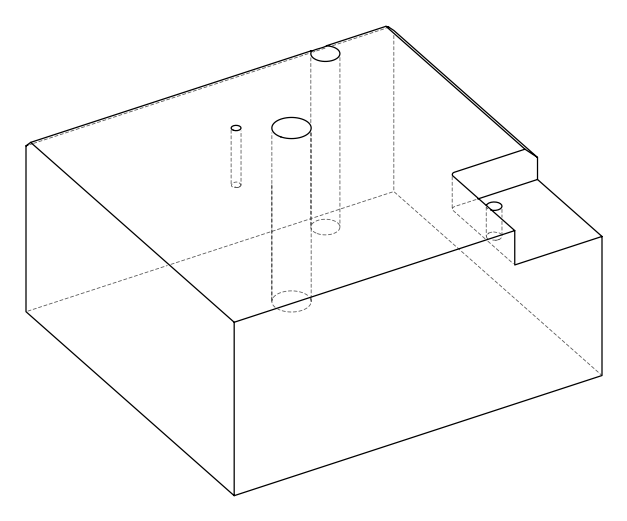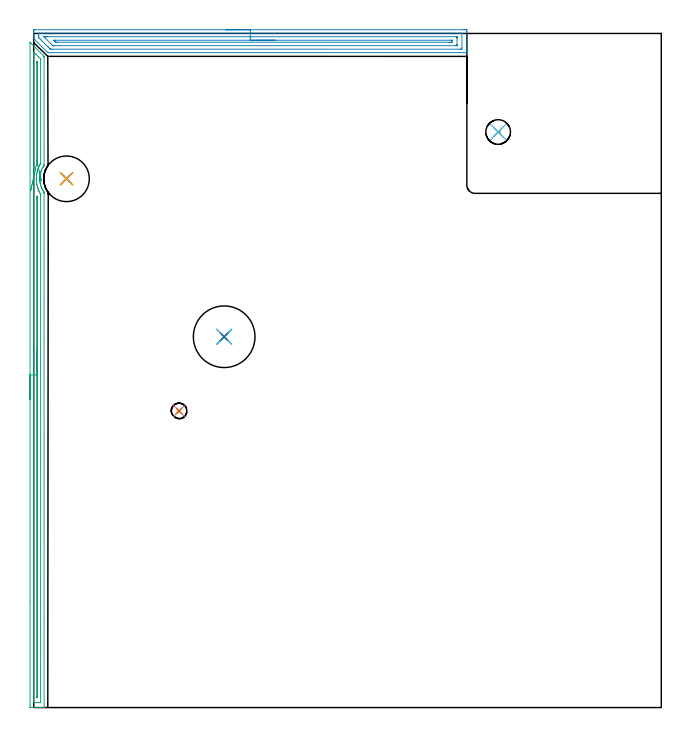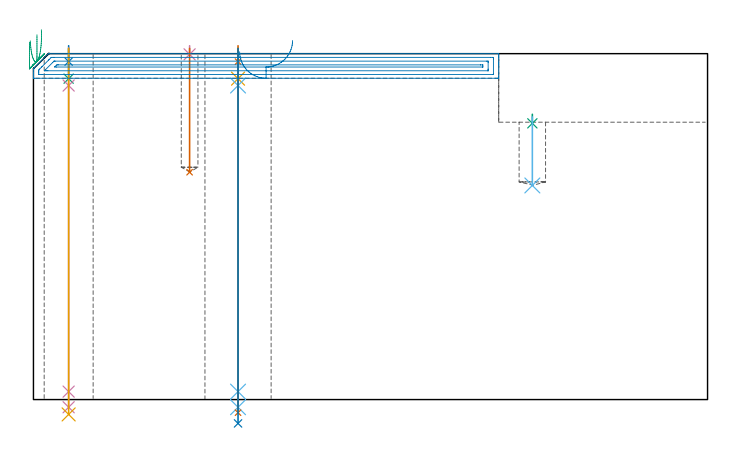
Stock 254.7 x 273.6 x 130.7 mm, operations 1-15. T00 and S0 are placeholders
(PLAN: 16 operations, 11 tool changes, 69.1 min)
(1 SPOT_DRILL | STEP1HOLE | NXT0321_9005460120000 | 0.05 min | 184 mm3)
(2 SPOT_DRILL_1 | STEP1HOLE_1 | NXT0321_9005460120000 | 0.05 min | 183 mm3)
(3 SPOT_DRILL_2 | STEP1POCKET | NXT0321_9005460120000 | 0.03 min | 2817 mm3)
(4 SPOT_DRILL_3 | STEP1POCKET_1 | NXT0321_9005460120000 | 0.03 min | 0 mm3)
(5 DRILL_BLIND_HOLE_INTO_CENTER | STEP1HOLE | UGT0301_185 | 0.05 min | 183 mm3)
(6 GUN_DRILL_THROUGH_HOLE | STEP1HOLE | UGT0307_002 | 0.6 min | 3443 mm3)
(7 SPADE_DRILL_TO_ENLARGE_THROUGH_HOLE | STEP1HOLE | UGT0306_006 | 0.55 min | 20825 mm3)
(8 DRILL_TO_ENLARGE_THROUGH_HOLE | STEP1HOLE | UGT0301_059 | 0.57 min | 39490 mm3)
(9 DRILL_BLIND_HOLE_INTO_CENTER_1 | STEP1HOLE_1 | UGT0301_185 | 0.05 min | 184 mm3)
(10 GUN_DRILL_THROUGH_HOLE_1 | STEP1HOLE_1 | UGT0307_002 | 0.63 min | 3441 mm3)
(11 SPADE_DRILL_TO_ENLARGE_THROUGH_HOLE_1 | STEP1HOLE_1 | UGT0306_009 | 0.55 min | 31295 mm3)
(12 DRILL_BLIND_HOLE_INTO_CENTER_2 | STEP1POCKET | NXT0301_127 | 0.11 min | 1858 mm3)
(13 DRILL_BLIND_HOLE_INTO_CENTER_3 | STEP1POCKET_1 | UGT0301_185 | 0.19 min | 1352 mm3)
(14 AREA_MILL | FG_CHAMFER_SURFACE | UGT0205_001 | 5.75 min | 7842 mm3)
(15 AREA_MILL_1 | FG_CHAMFER_SURFACE_1 | UGT0205_001 | 6.59 min | 4321 mm3)
(16 MILL_CORNER_NOTCH_RECTANGULAR | CORNER_NOTCH_RECTANGULAR | NXT0201_008 | Follow Part, ap 1.5, ae 75% | 53.29 min | 129457 mm3)
(TOOL NXT0321_9005460120000 | NC Spot Drill, 142deg, 12mm, Carbide, Uncoated | D12 PA142 FL30 Z2)
(TOOL UGT0301_185 | Twist Drill 6.3 mm | D6.3 PA118 FL61 Z2)
(TOOL UGT0307_002 | Gun Drill 6 mm | D6 PA130 FL24 Z1)
(TOOL UGT0306_006 | Spade Drill 15.5mm | D15.5 PA132 FL10 Z2)
(TOOL UGT0301_059 | Twist Drill 25 mm | D25 PA118 FL160 Z2)
(TOOL UGT0306_009 | Spade Drill 18.5mm | D18.5 PA132 FL10 Z2)
(TOOL NXT0301_127 | Carbide Drill 10mm [861.1-1000-030A1-GP GC34] | D10 PA150 FL31.2 Z2)
(TOOL UGT0205_001 | Chamfer Mill 20 x 3 x 45 deg. | D20 FL50 Z2)
(TOOL NXT0201_008 | ENDMILL 6mm [2P460-0600-NA 1630] | D6 FL26 Z6)
(OP 1 SPOT_DRILL)
G17 G21 G94 G90
T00 M6
G54
G17 G0 G90 X77.3 Y150.5 S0 M3
G43 Z140.7 H0
G94 G81 G98 Z127.7 F250. R133.7
G80
M5
M2
(OP 2 SPOT_DRILL_1)
G17 G21 G94 G90
T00 M6
G54
G17 G0 G90 X13.3 Y214.6 S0 M3
G43 Z140.7 H0
G94 G81 G98 Z127.7 F250. R133.7
G80
M5
M2
(OP 3 SPOT_DRILL_2)
G17 G21 G94 G90
T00 M6
G54
G17 G0 G90 X188.5 Y233.6 S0 M3
G43 Z140.7 H0
G94 G81 G98 Z104.37 F250. R107.8
G80
M5
M2
(OP 4 SPOT_DRILL_3)
G17 G21 G94 G90
T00 M6
G54
G17 G0 G90 X59. Y120.4 S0 M3
G43 Z140.7 H0
G94 G81 G98 Z130.429 F250. R133.7
G80
M5
M2
(OP 5 DRILL_BLIND_HOLE_INTO_CENTER)
G17 G21 G94 G90
T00 M6
G54
G17 G0 G90 X77.3 Y150.5 S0 M3
G43 Z140.7 H0
G94 G81 G98 Z121.25 F250. R132.7
G80
M5
M2
(OP 6 GUN_DRILL_THROUGH_HOLE)
G17 G21 G94 G90
T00 M6
G54
G17 G0 G90 X77.3 Y150.5 M8
G43 Z140.7 H0
Z129.053
S716 M3
G94 G1 Z118.654 F125. M26
G4 X.084
Z3. F250.
G4 X.084
Z-2.899 F125.
G4 X.084
M5
M9
G0 Z129.053
Z140.7
M2
(OP 7 SPADE_DRILL_TO_ENLARGE_THROUGH_HOLE)
G17 G21 G94 G90
T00 M6
G54
G17 G0 G90 X77.3 Y150.5 S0 M3
G43 Z140.7 H0
G94 G73 G98 Z-4.951 F250. Q15.072 R132.7
G80
M5
M2
(OP 8 DRILL_TO_ENLARGE_THROUGH_HOLE)
G17 G21 G94 G90
T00 M6
G54
G17 G0 G90 X77.3 Y150.5 S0 M3
G43 Z140.7 H0
G94 G73 G98 Z-9.011 F250. Q23.285 R132.7
G80
M5
M2
(OP 9 DRILL_BLIND_HOLE_INTO_CENTER_1)
G17 G21 G94 G90
T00 M6
G54
G17 G0 G90 X13.3 Y214.6 S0 M3
G43 Z140.7 H0
G94 G81 G98 Z121.25 F250. R132.7
G80
M5
M2
(OP 10 GUN_DRILL_THROUGH_HOLE_1)
G17 G21 G94 G90
T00 M6
G54
G17 G0 G90 X13.3 Y214.6 M8
G43 Z140.7 H0
Z132.87
S716 M3
G94 G1 Z118.654 F125. M26
G4 X.084
Z3. F250.
G4 X.084
Z-2.899 F125.
G4 X.084
M5
M9
G0 Z132.87
Z140.7
M2
(OP 11 SPADE_DRILL_TO_ENLARGE_THROUGH_HOLE_1)
G17 G21 G94 G90
T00 M6
G54
G17 G0 G90 X13.3 Y214.6 S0 M3
G43 Z140.7 H0
G94 G73 G98 Z-5.618 F250. Q17.04 R132.7
G80
M5
M2
(OP 12 DRILL_BLIND_HOLE_INTO_CENTER_2)
G17 G21 G94 G90
T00 M6
G54
G17 G0 G90 X188.5 Y233.6 S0 M3
G43 Z140.7 H1
G94 G81 G98 Z80.9 F250. R106.8
G80
M5
M2
(OP 13 DRILL_BLIND_HOLE_INTO_CENTER_3)
G17 G21 G94 G90
T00 M6
G54
G17 G0 G90 X59. Y120.4 S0 M3
G43 Z140.7 H0
G94 G81 G98 Z85.9 F250. R132.7
G80
M5
M2
(OP 14 AREA_MILL)
G17 G21 G94 G90
T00 M6
G54
G17 G0 G90 X77.9 Y275.1 S1061 M3
G43 Z140.7 H0
Z131.4
G94 G1 X77.938 Z130.528 F250.
X78.052 Z129.664
X78.241 Z128.812
X78.503 Z127.98
X78.837 Z127.174
X79.24 Z126.4
X79.709 Z125.664
X80.24 Z124.972
X80.829 Z124.329
X81.472 Z123.74
X82.164 Z123.209
X82.9 Z122.74
X83.674 Z122.337
X84.48 Z122.003
X85.312 Z121.741
X86.164 Z121.552
X87.028 Z121.438
X87.9 Z121.4
X174.591
X175.215 Y275.097 Z121.403
X175.793 Y275.091 Z121.406
X175.797 Y275.057 Z121.44
X175.8 Y274.473 Z122.024
Y270.003 Z126.492
Y269.388 Z127.109
Y269.109 Z127.388
Y267.321 Z129.174
Y266.762 Z129.737
Y266.192 Z130.307
X175.793 Y265.854 Z130.638
X175.79 Y265.803 Z130.688
X175.661 Y265.8 Z130.7
X5.931
X5.705 Y265.805 Z130.69
X5.573 Y265.926 Z130.573
X0.288 Y271.212 Z125.287
X0.156 Y271.344 Z125.152
X0.01 Y271.493 Z125.004
X0. Y271.561 Z124.939
Y273.02 Z123.479
Y273.579 Z122.917
Y273.858 Z122.638
Y274.473 Z122.024
Y274.752 Z121.745
X0.002 Y275.091 Z121.405
X0.452 Y275.1 Z121.4
X87.9
Y273.686 Z122.814
X173.433 Y273.685 Z122.815
X173.54 Y273.684 Z122.816
X173.752 Y273.679 Z122.821
X173.791 Y273.676 Z122.824
X173.794 Y273.663 Z122.837
X173.797 Y273.631 Z122.869
X173.799 Y273.579 Z122.921
Y267.848 Z128.652
X173.792 Y267.321 Z129.179
X173.79 Y267.235 Z129.265
X173.645 Y267.221 Z129.279
X173.537 Y267.217 Z129.283
X173.433 Y267.215 Z129.285
X172.649 Y267.214 Z129.286
X7.713 Y267.215 Z129.285
X6.924 Y267.218 Z129.282
X6.822 Y267.221 Z129.279
X6.731 Y267.231 Z129.269
X6.637 Y267.321 Z129.179
X5.931 Y268.019 Z128.481
X5.735 Y268.215 Z128.285
X3.258 Y270.692 Z125.808
X3.053 Y270.897 Z125.603
X2.367 Y271.587 Z124.913
X2.17 Y271.791 Z124.709
X2.01 Y271.977 Z124.523
X2.004 Y272.155 Z124.345
X2.001 Y272.685 Z123.815
Y273.052 Z123.448
X2.008 Y273.579 Z122.921
X2.01 Y273.665 Z122.835
X2.155 Y273.679 Z122.821
X2.263 Y273.683 Z122.817
X2.367 Y273.684 Z122.816
X3.151 Y273.686 Z122.814
X87.9
Y272.271 Z124.229
X171.72
X171.762 Y272.27 Z124.23
X171.784 Y272.268 Z124.232
X171.788 Y272.266 Z124.234
X171.791 Y272.238 Z124.262
X171.798 Y271.94 Z124.56
X171.8 Y271.791 Z124.709
Y271.642 Z124.858
Y269.109 Z127.391
Y268.96 Z127.54
X171.798 Y268.811 Z127.689
X171.794 Y268.712 Z127.788
X171.79 Y268.638 Z127.862
X171.769 Y268.635 Z127.865
X171.651 Y268.633 Z127.867
X171.239 Y268.629 Z127.871
X8.191
X7.952 Y268.631 Z127.869
X7.833 Y268.633 Z127.867
X7.778 Y268.635 Z127.865
X7.713 Y268.693 Z127.807
X7.292 Y269.109 Z127.391
X4.609 Y271.791 Z124.709
X4.149 Y272.254 Z124.246
X4.146 Y272.265 Z124.235
X4.149 Y272.266 Z124.234
X4.562 Y272.27 Z124.23
X5.04 Y272.271 Z124.229
X5.452
X87.9
Y270.857 Z125.643
X169.625
X169.726 Y270.855 Z125.645
X169.775 Y270.852 Z125.648
X169.79 Y270.85 Z125.65
X169.791 Y270.831 Z125.669
X169.792 Y270.081 Z126.419
X169.782 Y270.05 Z126.45
X168.979 Y270.043 Z126.457
X168.939
X9.43
X9.017 Y270.047 Z126.453
X8.815 Y270.05 Z126.45
X8.604 Y270.253 Z126.247
X8.111 Y270.749 Z125.751
X8.029 Y270.85 Z125.65
X8.643 Y270.857 Z125.643
X87.9
X88.772 Z125.681
X89.637 Z125.795
X90.488 Z125.983
X91.32 Z126.246
X92.126 Z126.58
X92.9 Z126.982
X93.636 Z127.451
X94.328 Z127.982
X94.971 Z128.572
X95.56 Z129.215
X96.092 Z129.907
X96.56 Z130.643
X96.963 Z131.417
X97.297 Z132.222
X97.559 Z133.054
X97.748 Z133.906
X97.862 Z134.771
X97.9 Z135.643
G0 Z140.7
M5
M2
(OP 15 AREA_MILL_1)
G17 G21 G94 G90
T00 M6
G54
G17 G0 G90 X-1.5 Y125. S1061 M3
G43 Z140.7 H0
Z135.
G94 G1 Y125.038 Z134.128 F250.
Y125.152 Z133.263
Y125.341 Z132.412
Y125.603 Z131.58
Y125.937 Z130.774
Y126.34 Z130.
Y126.808 Z129.264
Y127.34 Z128.572
Y127.929 Z127.929
Y128.572 Z127.34
Y129.264 Z126.808
Y130. Z126.34
Y130.774 Z125.937
Y131.58 Z125.603
Y132.412 Z125.341
Y133.264 Z125.152
Y134.128 Z125.038
Y135. Z125.
Y269.912
X-1.496 Y269.983 Z125.002
X-1.494 Y269.984 Z125.004
X-1.482 Y269.983 Z125.016
X-1.33 Y269.831 Z125.167
X-1.185 Y269.685 Z125.314
X4.074 Y264.427 Z130.573
X4.194 Y264.306 Z130.692
X4.2 Y264.03 Z130.7
Y220.276
X4.195 Y220.05 Z130.687
X4.188 Y220.026 Z130.682
X4.179 Y220.014 Z130.677
X3.954 Y219.675 Z130.453
X3.775 Y219.383 Z130.272
X3.739 Y219.326 Z130.237
X3.51 Y218.904 Z130.007
X3.274 Y218.433 Z129.773
X3.085 Y217.966 Z129.584
X2.988 Y217.696 Z129.485
X2.931 Y217.541 Z129.429
X2.797 Y217.096 Z129.295
X2.684 Y216.648 Z129.183
X2.597 Y216.203 Z129.094
X2.531 Y215.756 Z129.027
X2.501 Y215.471 Z128.999
X2.485 Y215.31 Z128.983
X2.462 Y214.864 Z128.957
X2.463 Y214.638 Z128.953
Y214.525
X2.461 Y214.418 Z128.955
X2.467 Y214.285 Z128.961
X2.478 Y214.025 Z128.972
X2.48 Y213.972 Z128.976
X2.493 Y213.81 Z128.993
X2.52 Y213.525 Z129.019
X2.575 Y213.132 Z129.074
X2.583 Y213.079 Z129.081
X2.66 Y212.686 Z129.154
X2.669 Y212.632 Z129.166
X2.679 Y212.585 Z129.178
X2.69 Y212.54 Z129.189
X2.776 Y212.187 Z129.272
X2.907 Y211.739 Z129.405
X3.061 Y211.294 Z129.556
X3.116 Y211.154 Z129.613
X3.174 Y211.008 Z129.671
X3.221 Y210.9 Z129.717
X3.294 Y210.725 Z129.793
X3.453 Y210.397 Z129.953
X3.668 Y210.007 Z130.165
X3.697 Y209.953 Z130.195
X3.963 Y209.51 Z130.461
X4.03 Y209.41 Z130.527
X4.055 Y209.375 Z130.549
X4.145 Y209.236 Z130.645
X4.175 Y209.187 Z130.675
X4.193 Y209.155 Z130.693
X4.2 Y208.667 Z130.7
Y0.166
X4.197 Y0.01 Z130.688
X4.139 Y0.007 Z130.631
X3.742 Y0. Z130.241
X3.353 Z129.853
X2.69 Z129.185
X1.465 Z127.962
X0.903 Z127.398
X0.291 Z126.786
X-1.495 Y0.001 Z125.002
X-1.496 Y0.003 Z125.001
X-1.499 Y0.612
X-1.5 Y43.032 Z125.
Y135.
X-0.086 Z126.414
Y265.911
X-0.084 Y266.008 Z126.416
X-0.082 Y266.071 Z126.418
X-0.079 Y266.11 Z126.421
X-0.067 Y266.106 Z126.433
X0.01 Y266.034 Z126.51
X0.233 Y265.816 Z126.733
X0.903 Y265.147 Z127.403
X2.02 Y264.03 Z128.52
X2.69 Y263.357 Z129.19
X2.743 Y263.3 Z129.243
X2.768 Y263.271 Z129.268
X2.779 Y263.231 Z129.279
X2.782 Y263.137 Z129.282
X2.784 Y263.043 Z129.284
X2.786 Y262.244 Z129.286
X2.785 Y221.169 Z129.285
X2.784 Y221.075 Z129.284
X2.78 Y220.978 Z129.28
X2.772 Y220.817 Z129.272
X2.69 Y220.668 Z129.19
X2.551 Y220.415 Z129.051
X2.476 Y220.276 Z128.976
X2.247 Y219.826 Z128.747
X2.035 Y219.383 Z128.535
X1.991 Y219.286 Z128.491
X1.963 Y219.217 Z128.463
X1.797 Y218.792 Z128.297
X1.717 Y218.57 Z128.217
X1.69 Y218.49 Z128.19
X1.505 Y217.888 Z128.005
X1.429 Y217.597 Z127.929
X1.327 Y217.174 Z127.827
X1.234 Y216.704 Z127.734
X1.207 Y216.552 Z127.707
X1.188 Y216.42 Z127.688
X1.113 Y215.811 Z127.613
X1.094 Y215.621 Z127.594
X1.049 Y214.918 Z127.549
X1.046 Y214.864 Z127.546
Y214.846
Y214.776
X1.051 Y214.402 Z127.551
X1.064 Y214.025 Z127.564
X1.073 Y213.856 Z127.573
X1.14 Y213.132 Z127.64
X1.153 Y213.007 Z127.653
X1.175 Y212.861 Z127.675
X1.285 Y212.239 Z127.785
X1.393 Y211.75 Z127.893
X1.497 Y211.346 Z127.997
X1.598 Y211.007 Z128.098
X1.765 Y210.485 Z128.265
X1.776 Y210.454 Z128.276
X1.797 Y210.396 Z128.297
X2.04 Y209.804 Z128.54
X2.083 Y209.704 Z128.583
X2.151 Y209.561 Z128.651
X2.519 Y208.839 Z129.019
X2.615 Y208.668 Z129.115
X2.69 Y208.535 Z129.19
X2.771 Y208.388 Z129.271
X2.78 Y208.062 Z129.28
X2.784 Y207.87 Z129.284
X2.785 Y207.775 Z129.285
X2.786 Y207.679 Z129.286
X2.785 Y2.303 Z129.285
X2.783 Y2.207 Z129.283
X2.779 Y2.024 Z129.279
X2.69 Y2.01 Z129.19
X2.193 Y2.002 Z128.693
X0.408 Y2. Z126.908
X0.01 Y2.004 Z126.51
X-0.046 Y2.006 Z126.454
X-0.075 Y2.009 Z126.425
X-0.079 Y2.111 Z126.421
X-0.084 Y2.302 Z126.416
X-0.085 Y2.398 Z126.415
X-0.086 Y2.494 Z126.414
Y135.
X1.328 Z127.828
X1.329 Y206.925 Z127.829
X1.335 Y207.343 Z127.835
X1.351 Y207.6 Z127.851
X1.368 Y207.349 Z127.868
X1.37 Y207.309 Z127.87
X1.371 Y206.882 Z127.871
Y206.457
Y4.609
X1.367 Y4.184 Z127.867
X1.365 Y4.143 Z127.865
X1.351 Y4.053 Z127.851
X1.335 Y4.184 Z127.835
X1.333 Y4.228 Z127.833
X1.329 Y4.651 Z127.829
X1.328 Y135. Z127.828
Y135.872 Z127.866
Y136.736 Z127.98
Y137.588 Z128.169
Y138.42 Z128.431
Y139.226 Z128.765
Y140. Z129.168
Y140.736 Z129.637
Y141.428 Z130.168
Y142.071 Z130.757
Y142.66 Z131.401
Y143.192 Z132.093
Y143.66 Z132.828
Y144.063 Z133.602
Y144.397 Z134.408
Y144.659 Z135.24
Y144.848 Z136.092
Y144.962 Z136.957
Y145. Z137.828
G0 Z140.7
X2.999 Y214.032
Z139.727
G1 X3.03 Y213.889 Z138.867
X3.045 Y213.821 Z137.997
X3.044 Y213.826 Z137.125
X3.027 Y213.906 Z136.257
X2.993 Y214.06 Z135.398
X2.943 Y214.286 Z134.557
X2.878 Y214.582 Z133.739
X2.798 Y214.947 Z132.951
X2.703 Y215.378 Z132.199
X2.594 Y215.871 Z131.487
X2.473 Y216.423 Z130.823
X2.34 Y217.03 Z130.21
X2.195 Y217.686 Z129.654
X2.041 Y218.387 Z129.158
X1.878 Y219.128 Z128.727
X1.708 Y219.902 Z128.363
X1.531 Y220.705 Z128.07
X1.35 Y221.529 Z127.85
X1.335 Y221.596 Z127.835
X1.333 Y221.633 Z127.833
X1.329 Y222.062 Z127.829
X1.328 Y222.105 Z127.828
Y261.394
X1.33 Y261.818 Z127.83
X1.334 Y262.244 Z127.834
X1.335 Y262.254 Z127.835
X1.349 Y262.244 Z127.849
X1.365 Y262.189 Z127.865
X1.367 Y262.139 Z127.867
X1.37 Y262.033 Z127.87
X1.371 Y261.819 Z127.871
Y261.776
Y222.487
X1.37 Y222.062 Z127.87
X1.367 Y221.637 Z127.867
X1.365 Y221.6 Z127.865
X1.35 Y221.529 Z127.85
X1.165 Y220.689 Z127.704
X0.979 Y219.84 Z127.634
X0.792 Y218.988 Z127.64
X0.605 Y218.14 Z127.722
X0.421 Y217.301 Z127.879
X0.241 Y216.48 Z128.111
X0.065 Y215.681 Z128.415
X-0.104 Y214.912 Z128.789
X-0.265 Y214.177 Z129.23
X-0.418 Y213.482 Z129.736
X-0.56 Y212.833 Z130.301
X-0.692 Y212.235 Z130.922
X-0.811 Y211.691 Z131.594
X-0.917 Y211.207 Z132.312
X-1.01 Y210.786 Z133.071
X-1.088 Y210.432 Z133.864
X-1.151 Y210.146 Z134.686
X-1.198 Y209.931 Z135.53
G0 Z140.7
M5
M2
